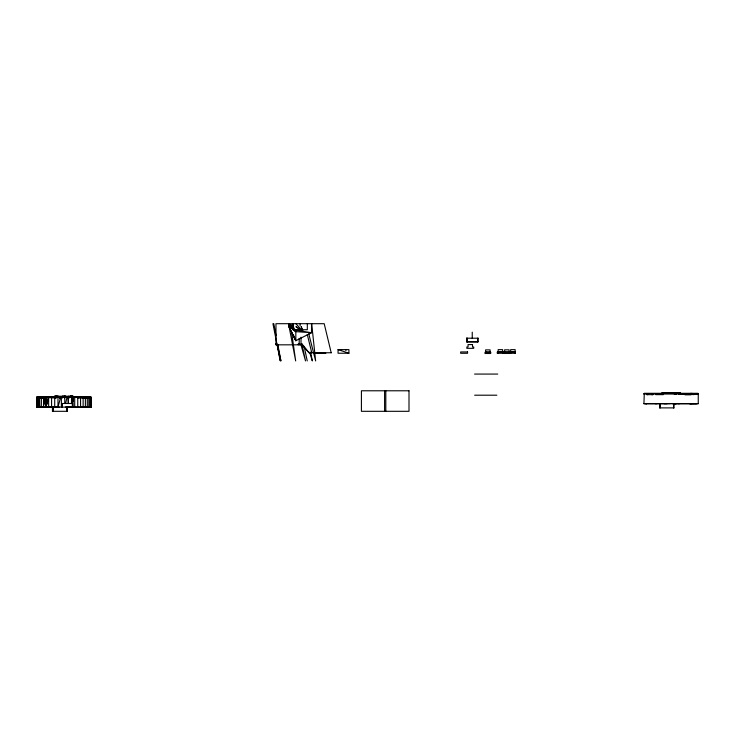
<?xml version="1.0" encoding="UTF-8"?>
<svg xmlns="http://www.w3.org/2000/svg" width="735" height="735" viewBox="0 0 735 735"><rect width="100%" height="100%" fill="white"/><g stroke="black" fill="none" stroke-linecap="round" stroke-linejoin="round"><path stroke-width="1.1" d="M66.563 409.018L66.756 407.089L66.756 411.306L66.756 407.089L66.756 411.306L52.507 411.306L52.507 407.08L54.418 407.089M52.7 409.22L53.039 407.089L53.039 411.306L52.7 409.22L52.507 411.306L53.039 407.089L53.039 411.306L52.846 409.331M39.635 397.451L39.699 407.107L36.75 407.107L36.75 397.442L40.664 397.451L40.664 398.048L39.635 398.048M59.526 397.451L59.526 398.048L59.59 396.845L59.59 398.048M61.676 407.107L61.602 403.607L61.602 406.767M52.718 409.643L52.507 411.306L52.507 407.08L52.736 408.688M52.709 409.514L52.507 411.306L52.7 408.991M52.507 411.306L52.7 409.377M52.846 409.018L53.039 407.089L52.745 408.651M52.837 408.88L53.039 407.089L52.791 408.605M66.554 408.88L66.756 407.089L66.545 408.752M72.976 396.238L72.875 397.148L72.875 396.238L70.615 396.238L71.249 396.238M73.004 398.048L73.004 397.451L72.186 403.487L73.344 397.451L72.397 404.397M72.425 405.757L72.866 400.786M673.628 405.371L673.628 406.225M72.058 403.487L73.004 397.451M72.397 403.487L73.344 397.451M65.626 403.487L67.069 396.845L90.855 396.845L91.057 407.107L91.057 397.442L88.742 397.442L88.742 398.048L89.771 398.048L89.771 397.451M54.712 398.058L54.712 407.107L57.991 407.107L60.637 397.451M52.791 409.772L53.039 411.306L52.837 409.478M66.563 409.478L66.756 411.306L66.573 409.331M48.501 397.451L45.947 407.107L43.861 407.107M317.107 352.552L314.938 353.278L325.807 353.278M76.743 397.295L79.564 396.836M80.51 397.295L83.331 396.845M56.586 407.089L55.979 407.089M58.653 396.238L58.148 396.238M70.937 407.107L72.747 407.098L69.825 407.107M47.803 407.107L49.723 407.089L48.041 407.08M51.147 407.089L47.251 407.107M91.057 397.442L88.742 397.442L90.956 397.442L90.956 407.107M67.749 407.089L65.406 407.089M88.843 407.107L87.3 407.107L87.3 398.048L88.843 398.048L88.843 407.107L87.3 407.107M59.406 407.089L58.469 407.089M676.439 403.671L673.646 403.69L676.237 403.671M670.228 403.671L664.027 403.671M680.178 392.821L671.615 392.821M693.087 394.631L698.25 394.034L698.25 403.69L643.933 403.69L644.255 394.024M698.25 394.034L697.184 394.034M643.933 403.69L667.123 403.69M698.25 403.69L671.9 403.69M67.069 407.107L67.886 407.107L66.839 407.107M70.661 407.107L71.543 407.107M90.745 397.451L90.745 407.107L89.146 407.107L91.057 407.107L90.423 407.107M288.69 325.146L292.888 325.146M292.888 325.375L288.69 325.283L288.69 326.404M292.888 326.23L288.69 326.23L295.828 340.691L311.521 332.744L311.521 323.694M293.917 329.73L307.322 329.73L307.322 323.694M478.09 338.21L466.707 338.21L466.707 341.83L467.313 341.83L467.313 338.21L466.707 338.21L466.707 341.83L478.09 341.83L478.09 338.21L477.566 338.21L477.64 341.83M478.09 341.83L466.854 341.83L466.854 338.21M276.011 343.916L276.976 343.916L277.38 344.825L280.926 360.931L277.775 344.504M299.2 343.916L298.291 343.916L298.291 344.825M301.01 343.916L301.91 343.916L309.049 352.763L331.274 352.763M338.054 349.612L348.923 349.612L348.923 353.232L338.054 353.232L338.054 349.612L348.923 353.232M498.155 351.762L502.621 351.762M510.669 351.753L515.134 351.753M485.614 351.991L490.08 351.991M504.614 351.946L509.089 351.946M474.571 374.069L497.76 374.069M670.568 392.821L662.024 392.821L667.279 392.821M673.793 392.821L680.141 392.821M646.828 394.034L647.847 394.034L644.145 394.034L644.145 393.427L674.252 393.427L674.252 394.034L676.338 394.034M679.223 393.427L698.048 393.427L698.048 394.024M644.145 393.427L662.768 393.427M673.471 393.427L698.048 393.427M651.66 394.034L652.956 394.034L652.956 394.64L651.66 394.631L651.679 394.034L691.295 394.034L691.295 394.631L685.075 394.64M678.681 394.034L693.381 394.034L692.875 394.631M652.956 394.64L646.828 394.631L647.847 394.631M663.328 394.64L655.693 394.64L655.693 394.034M684.662 394.631L691.295 394.631M474.626 395.2L496.851 395.2M55.042 396.238L54.932 397.148L54.831 396.238L73.041 396.238M36.75 407.107L36.952 396.845L55.125 396.845M36.952 396.845L90.855 396.845M67.069 397.451L69.154 397.451L69.154 398.048M45.855 402.578L45.772 397.754L45.855 402.275L45.772 398.048L44.477 398.048L44.477 397.451L86.197 397.451L86.197 398.048M42.051 397.745L39.635 397.745L44.467 398.048L44.467 396.845M40.443 398.048L45.772 398.048L45.772 397.451L44.477 397.451M48.639 407.107L48.639 398.048L45.947 407.107L45.947 397.451L56.209 398.048M77.451 398.048L84.112 398.048L85.379 397.451L85.379 407.107M85.866 398.048L89.771 398.048M646.745 403.69L645.753 403.69L646.35 403.69M689.963 403.956L696.44 403.69L695.843 403.69M40.517 407.107L42.428 407.107M50.991 407.107L53.83 407.107M68.373 407.107L73.096 407.107M83.946 407.107L85.738 407.107M39.157 407.107L39.699 407.107L38.349 397.451L38.349 407.107L38.33 397.451L39.699 407.107L37.072 407.107L91.057 407.107M75.411 407.107L78.149 407.107M79.169 407.107L81.861 407.107M90.745 407.107L86.372 407.107L88.108 407.107M659.699 407.888L660.223 407.897L660.223 403.671L659.699 403.662L659.699 407.888L673.949 407.888L673.949 403.662L673.416 403.662M690.523 393.427L692.094 393.427M692.094 394.034L693.381 394.034M695.935 394.034L696.955 394.034M644.577 394.034L643.933 394.034M62.778 396.238L65.856 396.238M69.788 396.238L72.37 396.238M68.631 396.238L68.869 396.238M56.283 396.238L57.505 396.238M62.291 396.238L62.916 396.238M64.064 396.238L64.698 396.238M64.9 396.238L65.479 396.238M70.615 396.238L71.865 396.238M88.742 397.442L90.001 397.451L90.001 407.107L89.146 407.107M88.972 397.442L90.001 397.451M655.234 403.662L656.906 403.671M677.881 403.662L679.59 403.671M37.072 407.107L39.699 407.107M42.942 407.107L41.316 407.107L41.436 398.048M82.917 407.107L84.874 407.107L84.277 407.107M673.416 407.888L673.949 407.888M36.86 407.107L37.393 407.107L37.393 397.451M55.382 396.238L54.849 396.238L57.192 396.238L56.668 396.238M288.69 325.219L295.828 331.632L295.828 340.691L288.69 326.101L295.828 331.632L311.521 332.744L294.56 329.914M47.095 397.451L48.501 398.048M296.131 326.753L300.551 329.813M296.067 326.744L297.813 327.966M295.828 331.632L288.69 325.651M290.031 326.533L293.338 329.445M293.495 329.574L288.837 325.449L289.204 325.798M295.902 323.694L301.616 330.043M293.688 329.252L288.69 323.694L289.36 325.706M309.049 352.763L301.91 344.825L301.91 343.916L305.53 360.931L300.891 344.504M293.77 327.663L295.314 330.64M292.218 333.736L295.828 340.691L293.302 334.691M309.619 352.258L312.329 360.931L310.648 352.175M43.53 398.048L45.947 407.107L43.558 398.048L43.53 407.107M308.773 333.828L315.637 360.931L311.668 323.694M307.267 334.462L311.769 352.763M331.2 352.763L324.199 323.694L275.956 323.694L276.011 344.825L301.01 344.825L301.01 337.172M304.143 346.369L307.239 360.931M288.533 323.694L295.672 360.931L291.703 332.744M276.094 335.739L273.787 323.694L272.933 323.694L280.283 360.931L277.38 344.825M66.517 409.772L66.756 411.306L66.554 409.606M68.52 403.487L68.162 397.451L68.162 403.487M72.397 404.259L72.425 405.61M61.602 403.607L61.639 405.417M61.602 404.379L61.611 407.107L61.602 403.487L72.912 403.487L72.912 407.107L72.453 403.487M515.134 353.259L515.134 349.639L510.669 349.639L510.669 353.259M509.089 353.462L509.089 349.832L504.614 349.832L504.614 353.462M502.621 353.278L502.621 349.649L498.155 349.649L498.155 353.278M490.08 353.498L490.08 349.878L485.614 349.878L485.614 353.498M472.247 332.165L472.247 338.21M385.811 390.781L385.811 411.306M384.598 390.781L384.598 411.306M345.9 349.612L345.9 350.521M341.077 349.612L341.077 350.521M300.1 323.694L300.1 325.706M299.2 338.302L299.2 344.825M276.066 343.916L276.066 344.825M84.902 397.451L84.902 398.048M83.129 398.048L83.129 407.107M80.565 398.048L80.565 407.107M77.745 407.107L77.745 397.451L74.704 397.451L74.704 407.107M71.497 397.451L71.497 403.487M64.772 397.451L64.772 403.487M64.414 396.845L64.414 398.048M62.447 397.451L62.447 398.048M62.126 403.487L62.126 407.107M61.363 397.451L61.363 407.107M57.991 397.451L57.991 407.107M55.713 397.451L55.713 398.058M54.794 396.836L54.794 397.442M51.579 398.048L51.579 407.107M659.892 405.646C659.957 407.668 660.131 404.287 659.892 405.646M85.196 397.451L84.112 398.048L84.112 397.451L85.196 397.451M293.43 329.73L292.888 329.73L292.888 323.694L293.43 329.73M472.513 344.577L468.048 344.577L468.048 346.993L466.835 346.993L466.835 348.326L473.717 348.326L473.717 346.993L472.513 346.993L472.513 344.577M467.543 351.946L460.661 351.946L460.661 353.278L467.543 353.278L467.543 351.946M503.411 352.065L497.246 352.065L497.246 353.278L503.411 353.278L503.411 352.065M515.373 352.047L510.43 352.047L510.43 353.259L515.373 353.259L515.373 352.047M490.686 352.295L485.008 352.295L485.008 353.498L490.686 353.498L490.686 352.295M509.989 352.249L503.714 352.249L503.714 353.462L509.989 353.462L509.989 352.249M409 390.781L361.418 390.781L361.418 411.306L409 411.306L409 390.781M673.049 392.821L669.144 392.821L673.049 392.821M72.388 407.107L70.689 407.107L72.397 407.089M36.952 397.451L37.393 407.107L36.952 397.451M302.673 330.64L301.203 326.671L302.673 330.64"/></g></svg>
